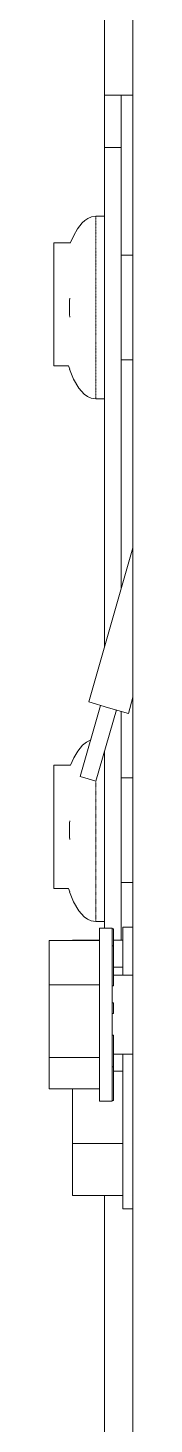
# Model space of a CAD drawing. Header units: millimetres. Extents: x 60499 to 556746, y 248297 to 497145.
# Drawn here: x 495372 to 495541, y 364071 to 366876 of the extents above; entities that cross this region are included whole.
import ezdxf

# ---------------------------------------------------------------- set-up
doc = ezdxf.new("R2010")
doc.units = ezdxf.units.MM
doc.linetypes.add('PHANTOM', pattern=[20, 10, -2, 2, -2, 2, -2])

msp = doc.modelspace()

# ---------------------------------------------------------------- linework, layer by layer
at = {"color": 7, "lineweight": 13, "ltscale": 0.03937}
for p, q in [((495540.6, 363493.5), (495540.6, 375137.2)), ((495483.6, 366740.4), (495483.6, 368834.1)), ((495483.6, 366635.5), (495483.6, 365632.1)), ((495517.2, 365749.3), (495517.2, 366635.5)), ((495483.6, 363714.7), (495483.6, 364530.4))]:
    msp.add_line(p, q, dxfattribs=at)
at = {"color": 7, "lineweight": 13, "ltscale": 0.003125}
for p, q in [((495483.6, 366740.4), (495483.6, 366635.5)), ((495517.2, 366740.4), (495517.2, 366635.5))]:
    msp.add_line(p, q, dxfattribs=at)
at = {"color": 7, "lineweight": 13, "ltscale": 0.001697}
msp.add_line((495540.6, 366740.4), (495483.6, 366740.4), dxfattribs=at)
at = {"color": 7, "lineweight": 13, "ltscale": 0.000999991}
for p, q in [((495483.6, 366635.5), (495517.2, 366635.5)), ((495415.6, 366444.1), (495382, 366444.1)), ((495415.6, 365394.4), (495382, 365394.4))]:
    msp.add_line(p, q, dxfattribs=at)
at = {"color": 7, "lineweight": 13, "ltscale": 0.000524986}
for p, q in [((495483.7, 366497.3), (495466, 366497.3)), ((495483.7, 366130.3), (495466, 366130.3)), ((495483.7, 365080.5), (495466, 365080.5))]:
    msp.add_line(p, q, dxfattribs=at)
at = {"color": 7, "linetype": 'PHANTOM', "lineweight": 13, "ltscale": 0.010925}
msp.add_line((495466, 366497.3), (495466, 366130.3), dxfattribs=at)
at = {"color": 7, "lineweight": 13, "ltscale": 0.00181}
for p, q in [((495382, 366383.3), (495382, 366444.1)), ((495382, 365333.5), (495382, 365394.4))]:
    msp.add_line(p, q, dxfattribs=at)
at = {"color": 7, "lineweight": 13, "ltscale": 0.000697579}
for p, q in [((495517.2, 366418.8), (495540.6, 366418.8)), ((495517.2, 366208.8), (495540.6, 366208.8)), ((495517.2, 365369), (495540.6, 365369)), ((495517.2, 365159.1), (495540.6, 365159.1))]:
    msp.add_line(p, q, dxfattribs=at)
at = {"color": 7, "lineweight": 13, "ltscale": 0.00375}
for p, q in [((495382, 366257.3), (495382, 366383.3)), ((495382, 365207.6), (495382, 365333.5))]:
    msp.add_line(p, q, dxfattribs=at)
at = {"color": 7, "lineweight": 13, "ltscale": 0.001798}
for p, q in [((495382, 366196.9), (495382, 366257.3)), ((495382, 365147.2), (495382, 365207.6))]:
    msp.add_line(p, q, dxfattribs=at)
at = {"color": 7, "lineweight": 13, "ltscale": 0.000881015}
for p, q in [((495411.6, 366196.9), (495382, 366196.9)), ((495411.6, 365147.2), (495382, 365147.2))]:
    msp.add_line(p, q, dxfattribs=at)
at = {"color": 7, "lineweight": 13, "ltscale": 0.000218845}
for p, q in [((495413.8, 366189.9), (495411.6, 366196.9)), ((495413.8, 365140.2), (495411.6, 365147.2))]:
    msp.add_line(p, q, dxfattribs=at)
at = {"color": 7, "lineweight": 13, "ltscale": 1.4628e-05}
for p, q in [((495413.8, 366189.9), (495413.3, 366189.9)), ((495413.8, 365140.2), (495413.3, 365140.2))]:
    msp.add_line(p, q, dxfattribs=at)
at = {"color": 7, "lineweight": 13, "ltscale": 0.009583}
msp.add_line((495451.9, 365521.6), (495540.6, 365831), dxfattribs=at)
msp.add_line((495451.9, 365521.6), (495540.6, 365831), dxfattribs=at)
at = {"color": 7, "lineweight": 13, "ltscale": 0.004429}
for p, q in [((495434.7, 365371.7), (495475.7, 365514.8)), ((495434.7, 365371.7), (495475.7, 365514.8)), ((495466.5, 365362.6), (495507.5, 365505.6))]:
    msp.add_line(p, q, dxfattribs=at)
at = {"color": 7, "lineweight": 13, "ltscale": 0.00123}
for p, q in [((495451.9, 365521.6), (495491.6, 365510.2)), ((495491.6, 365510.2), (495531.3, 365498.8))]:
    msp.add_line(p, q, dxfattribs=at)
at = {"color": 7, "lineweight": 13, "ltscale": 0.001001}
msp.add_line((495531.3, 365498.8), (495540.6, 365531.1), dxfattribs=at)
at = {"color": 7, "lineweight": 13, "ltscale": 0.013681}
msp.add_line((495517.2, 365043.3), (495517.2, 365502.9), dxfattribs=at)
at = {"color": 7, "lineweight": 13, "ltscale": 0.010559}
msp.add_line((495483.6, 365422.2), (495483.6, 365067.5), dxfattribs=at)
at = {"color": 7, "lineweight": 13, "ltscale": 0.000492117}
for p, q in [((495434.7, 365371.7), (495450.6, 365367.2)), ((495450.6, 365367.2), (495466.5, 365362.6))]:
    msp.add_line(p, q, dxfattribs=at)
at = {"color": 7, "linetype": 'PHANTOM', "lineweight": 13, "ltscale": 0.008401}
msp.add_line((495466, 365362.7), (495466, 365080.5), dxfattribs=at)
at = {"color": 7, "lineweight": 13, "ltscale": 0.001054}
for p, q in [((495473.2, 365067.5), (495473.2, 365032.1)), ((495499.2, 365067.5), (495499.2, 365032.1))]:
    msp.add_line(p, q, dxfattribs=at)
at = {"color": 7, "lineweight": 13, "ltscale": 0.000775014}
for p, q in [((495499.2, 365067.5), (495473.2, 365067.5)), ((495499.2, 364719.8), (495473.2, 364719.8))]:
    msp.add_line(p, q, dxfattribs=at)
at = {"color": 7, "lineweight": 13, "ltscale": 6.2507e-05}
for p, q in [((495499.2, 365065.9), (495501.3, 365065.9)), ((495499.2, 365032.1), (495501.3, 365032.1)), ((495499.2, 364951.5), (495501.3, 364951.5)), ((495499.2, 364917.2), (495501.3, 364917.2)), ((495499.2, 364896.1), (495501.3, 364896.1)), ((495499.2, 364852.6), (495501.3, 364852.6)), ((495499.2, 364788.5), (495501.3, 364788.5)), ((495499.2, 364721.4), (495501.3, 364721.4))]:
    msp.add_line(p, q, dxfattribs=at)
at = {"color": 7, "lineweight": 13, "ltscale": 0.001006}
msp.add_line((495501.3, 365065.9), (495501.3, 365032.1), dxfattribs=at)
at = {"color": 7, "lineweight": 13, "ltscale": 0.002874}
msp.add_line((495520.5, 365069.6), (495520.5, 364973), dxfattribs=at)
at = {"color": 7, "lineweight": 13, "ltscale": 0.000599989}
msp.add_line((495540.6, 365069.6), (495520.5, 365069.6), dxfattribs=at)
at = {"color": 7, "lineweight": 13, "ltscale": 0.003}
for p, q in [((495473.2, 365042.8), (495372.4, 365042.8)), ((495473.2, 364953.3), (495372.4, 364953.3)), ((495473.2, 364807.3), (495372.4, 364807.3)), ((495473.2, 364744.6), (495372.4, 364744.6)), ((495520.5, 364634.8), (495419.7, 364634.8)), ((495520.5, 364530.4), (495419.7, 364530.4))]:
    msp.add_line(p, q, dxfattribs=at)
at = {"color": 7, "lineweight": 13, "ltscale": 0.002664}
msp.add_line((495372.4, 364953.3), (495372.4, 365042.8), dxfattribs=at)
at = {"color": 7, "lineweight": 13, "ltscale": 0.001592}
msp.add_line((495473.2, 365043.3), (495419.7, 365043.3), dxfattribs=at)
at = {"color": 7, "lineweight": 13, "ltscale": 1.52588e-05}
msp.add_line((495419.7, 365042.8), (495419.7, 365043.3), dxfattribs=at)
at = {"color": 7, "lineweight": 13, "ltscale": 0.000569742}
msp.add_line((495520.5, 365043.3), (495501.3, 365043.3), dxfattribs=at)
at = {"color": 7, "lineweight": 13, "ltscale": 0.009296}
msp.add_line((495473.2, 364719.8), (495473.2, 365032.1), dxfattribs=at)
at = {"color": 7, "lineweight": 13, "ltscale": 0.00342}
msp.add_line((495499.2, 365032.1), (495499.2, 364917.2), dxfattribs=at)
at = {"color": 7, "lineweight": 13, "ltscale": 0.0024}
msp.add_line((495501.3, 365032.1), (495501.3, 364951.5), dxfattribs=at)
at = {"color": 7, "lineweight": 13, "ltscale": 0.000569772}
msp.add_line((495520.5, 364989.1), (495501.3, 364989.1), dxfattribs=at)
at = {"color": 7, "lineweight": 13, "ltscale": 0.004344}
msp.add_line((495372.4, 364807.3), (495372.4, 364953.3), dxfattribs=at)
at = {"color": 7, "lineweight": 13, "ltscale": 0.00117}
for p, q in [((495501.3, 364973), (495540.6, 364973)), ((495501.3, 364814.3), (495540.6, 364814.3))]:
    msp.add_line(p, q, dxfattribs=at)
at = {"color": 7, "lineweight": 13, "ltscale": 0.003831}
msp.add_line((495499.2, 364917.2), (495499.2, 364788.5), dxfattribs=at)
at = {"color": 7, "lineweight": 13, "ltscale": 0.000627773}
msp.add_line((495501.3, 364917.2), (495501.3, 364896.1), dxfattribs=at)
at = {"color": 7, "lineweight": 13, "ltscale": 0.001906}
msp.add_line((495501.3, 364852.6), (495501.3, 364788.5), dxfattribs=at)
at = {"color": 7, "lineweight": 13, "ltscale": 0.009247}
msp.add_line((495520.5, 364503.7), (495520.5, 364814.3), dxfattribs=at)
at = {"color": 7, "lineweight": 13, "ltscale": 0.001868}
msp.add_line((495372.4, 364744.6), (495372.4, 364807.3), dxfattribs=at)
at = {"color": 7, "lineweight": 13, "ltscale": 0.001998}
for p, q in [((495499.2, 364788.5), (495499.2, 364721.4)), ((495501.3, 364788.5), (495501.3, 364721.4))]:
    msp.add_line(p, q, dxfattribs=at)
at = {"color": 7, "lineweight": 13, "ltscale": 0.000569922}
msp.add_line((495520.5, 364780.4), (495501.3, 364780.4), dxfattribs=at)
at = {"color": 7, "lineweight": 13, "ltscale": 0.003268}
msp.add_line((495419.7, 364634.8), (495419.7, 364744.6), dxfattribs=at)
at = {"color": 7, "lineweight": 13, "ltscale": 4.76987e-05}
msp.add_line((495499.2, 364721.4), (495499.2, 364719.8), dxfattribs=at)
at = {"color": 7, "lineweight": 13, "ltscale": 0.003109}
msp.add_line((495419.7, 364530.4), (495419.7, 364634.8), dxfattribs=at)
at = {"color": 7, "lineweight": 13, "ltscale": 0.000599839}
msp.add_line((495540.6, 364503.7), (495520.5, 364503.7), dxfattribs=at)
at = {"color": 7, "lineweight": 13, "ltscale": 0.03937}
for points in [[(495415.7, 366444.4), (495422, 366458.8), (495429.5, 366472.1), (495438.9, 366483.9), (495444.3, 366488.9), (495450.4, 366493), (495457.7, 366496.1), (495466, 366497.3)], [(495413.3, 366189.9), (495421.5, 366169.9), (495432.1, 366151.8), (495442.8, 366140), (495449.3, 366135.3), (495457, 366131.7), (495466, 366130.3)], [(495415.7, 365394.6), (495422.2, 365409.4), (495430, 365423), (495439.8, 365435), (495447.2, 365441.2), (495455.9, 365445.7)], [(495413.3, 365140.2), (495421.5, 365120.1), (495432.1, 365102), (495442.8, 365090.2), (495449.3, 365085.5), (495457, 365082), (495466, 365080.5)]]:
    msp.add_lwpolyline(points, dxfattribs=at)
for centre in [(495777.3, 366313.8), (495777.3, 365264)]:
    msp.add_arc(centre, 364, 177.024, 182.976, dxfattribs=at)

doc.saveas('drawing.dxf')
